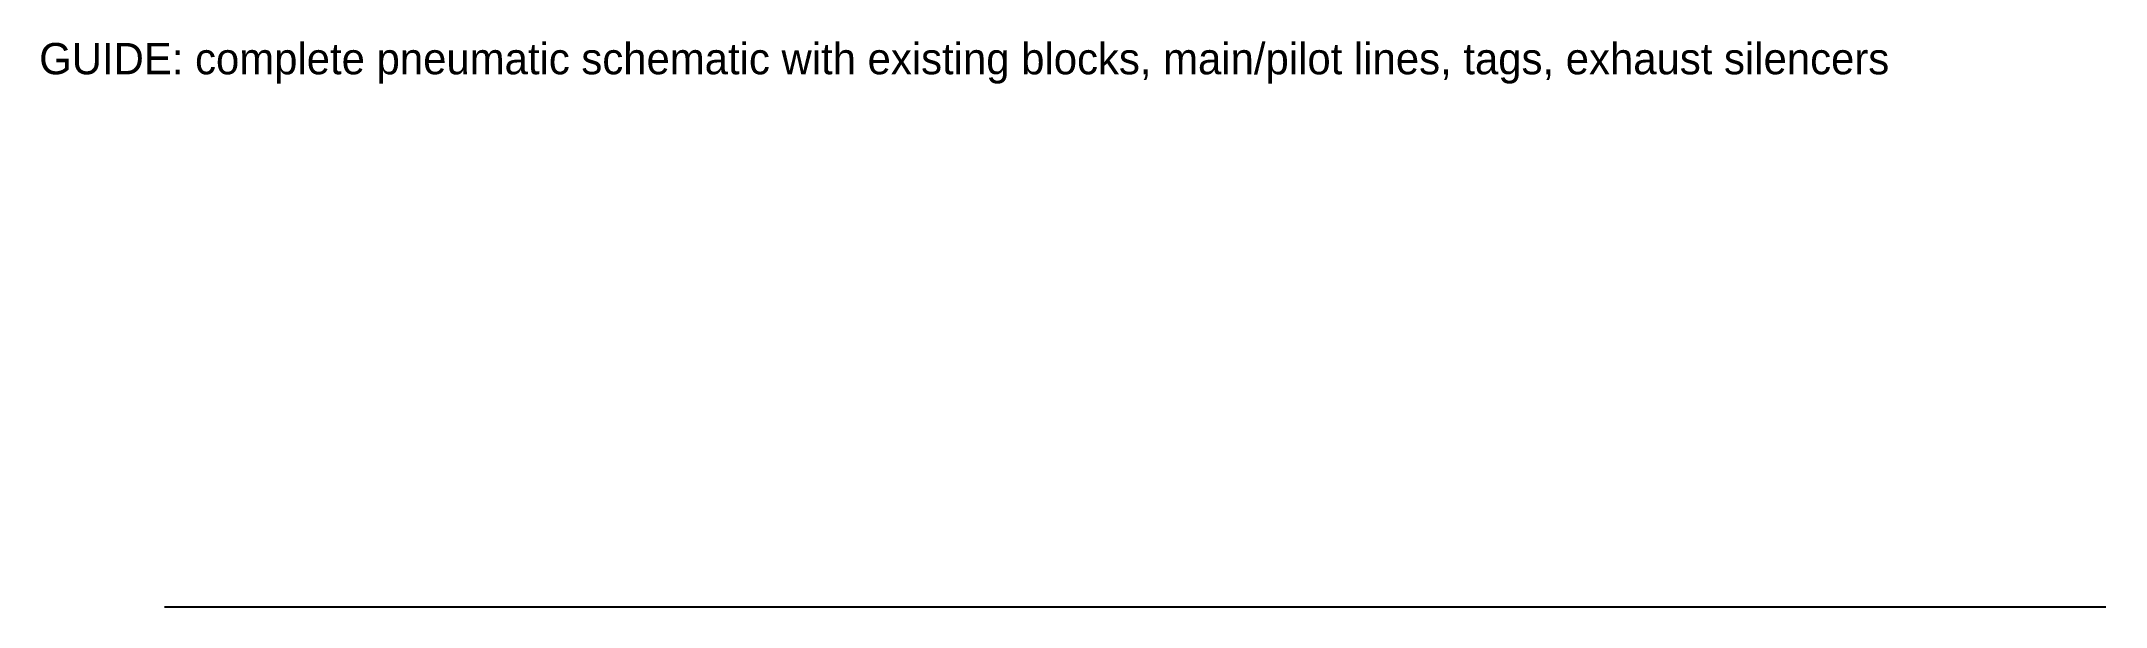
# Model space of a CAD drawing. Header units: millimetres. Extents: x 0 to 330, y 70 to 160.
import ezdxf

# ---------------------------------------------------------------- set-up
doc = ezdxf.new("R2010")
doc.units = ezdxf.units.MM
doc.layers.add('GUIDE', color=9, linetype='CONTINUOUS')

msp = doc.modelspace()

# ---------------------------------------------------------------- linework, layer by layer
at = {"layer": 'GUIDE'}
msp.add_line((20, 70), (330, 70), dxfattribs=at)

# ---------------------------------------------------------------- texts
msp.add_text('GUIDE: complete pneumatic schematic with existing blocks, main/pilot lines, tags, exhaust silencers', height=5, dxfattribs=at).set_placement((0, 155))

doc.saveas('drawing.dxf')
